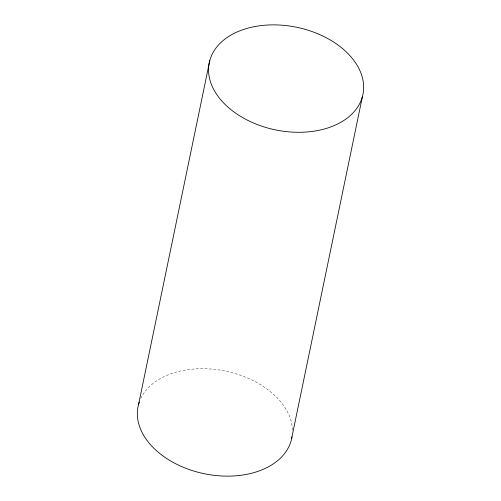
<?xml version="1.0" encoding="UTF-8"?>
<svg xmlns="http://www.w3.org/2000/svg" width="501" height="501" viewBox="0 0 501 501"><rect width="100%" height="100%" fill="white"/><g stroke="black" fill="none" stroke-linecap="round" stroke-linejoin="round"><path stroke-width="0.38" stroke-dasharray="2.5 1.88" d="M140.743 398.539A78.457 52.392 11.7 0 1 226.07 371.222A78.457 52.392 11.7 0 1 292.452 430.71"/><path stroke-width="0.75" d="M138.608 404.282L209.813 60.452M362.392 96.718A78.457 52.392 11.7 0 1 235.865 113.307A78.457 52.392 11.7 0 1 260.05 25.726A78.457 52.392 11.7 0 1 362.392 96.718L291.187 440.548A78.457 52.392 11.7 0 1 199.279 472.575A78.457 52.392 11.7 0 1 139.284 402.109M291.995 436.841A78.457 52.392 11.7 0 1 291.72 438.344"/></g></svg>
